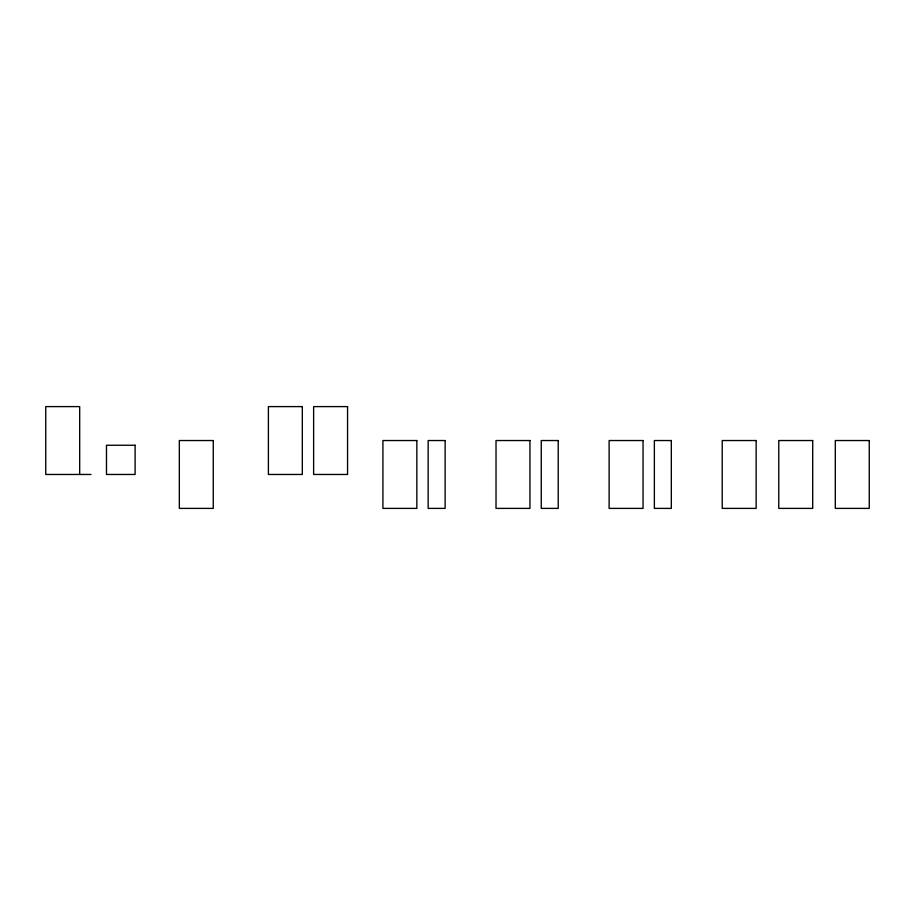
<?xml version="1.0" encoding="UTF-8"?>
<svg xmlns="http://www.w3.org/2000/svg" width="915" height="915" viewBox="0 0 915 915"><rect width="100%" height="100%" fill="white"/><g stroke="black" fill="none" stroke-linecap="round" stroke-linejoin="round"><path stroke-width="1.37" d="M90.985 474.462L45.75 474.462L45.75 406.603L79.685 406.603L79.685 474.462M302.316 406.603L268.392 406.603L268.392 474.462L302.316 474.462L302.316 406.603M347.563 406.603L313.628 406.603L313.628 474.462L347.563 474.462L347.563 406.603M213.264 440.538L179.329 440.538L179.329 508.397L213.264 508.397L213.264 440.538M416.851 440.538L382.916 440.538L382.916 508.397L416.851 508.397L416.851 440.538M445.125 440.538L428.151 440.538L428.151 508.397L445.125 508.397L445.125 440.538M529.945 440.538L496.022 440.538L496.022 508.397L529.945 508.397L529.945 440.538M558.219 440.538L541.257 440.538L541.257 508.397L558.219 508.397L558.219 440.538M643.051 440.538L609.115 440.538L609.115 508.397L643.051 508.397L643.051 440.538M671.324 440.538L654.362 440.538L654.362 508.397L671.324 508.397L671.324 440.538M756.145 440.538L722.221 440.538L722.221 508.397L756.145 508.397L756.145 440.538M812.703 440.538L778.768 440.538L778.768 508.397L812.703 508.397L812.703 440.538M869.25 440.538L835.315 440.538L835.315 508.397L869.25 508.397L869.25 440.538M135.111 445.25L106.483 445.25L106.483 474.462L135.111 474.462L135.111 445.25"/></g></svg>
